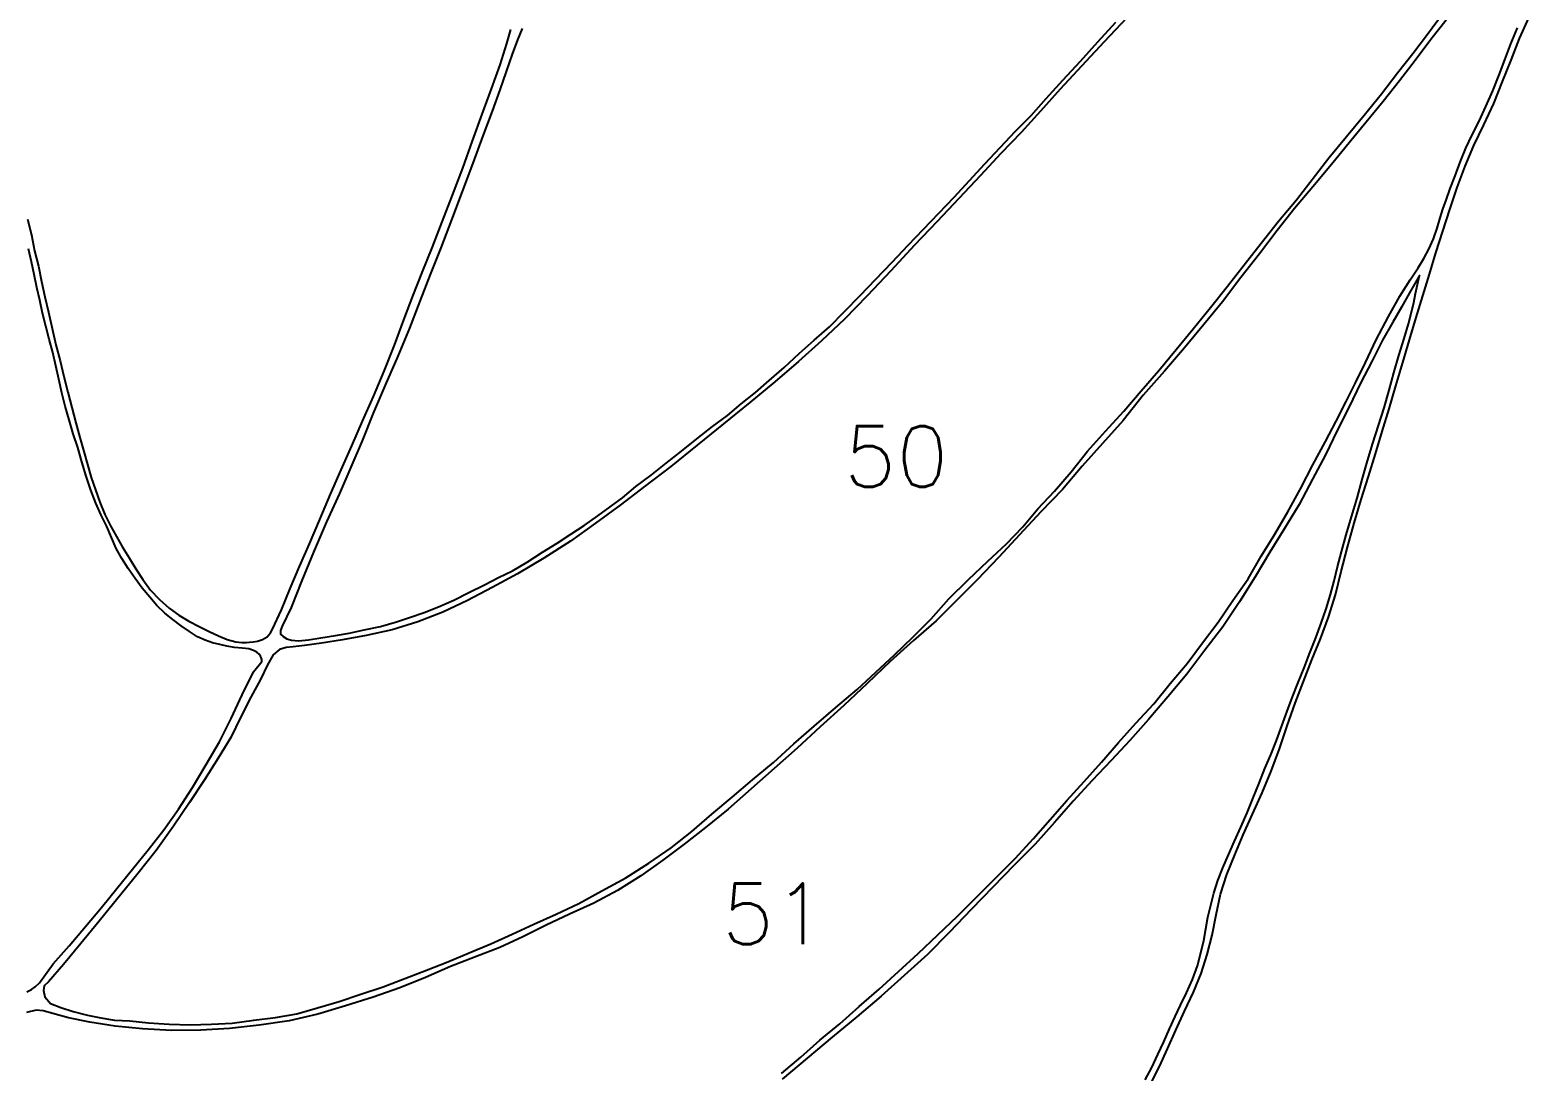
# Model space of a CAD drawing. Header units: millimetres. Extents: x 729593 to 732743, y 7839267 to 7843722.
# Drawn here: x 730967.4 to 731447.5, y 7840572.7 to 7840906.2 of the extents above; entities that cross this region are included whole.
import ezdxf
from ezdxf.enums import TextEntityAlignment as Align

# ---------------------------------------------------------------- set-up
doc = ezdxf.new("R2010")
doc.units = ezdxf.units.MM
for name, color, linetype in [('0114001001', 1, 'Continuous'), ('0114001001037', 5, 'Continuous'), ('0114001001038', 5, 'Continuous'), ('0114001001049', 5, 'Continuous'), ('0114001001050', 5, 'Continuous'), ('0114001001051', 5, 'Continuous'), ('0114001001052', 5, 'Continuous'), ('TEXTO', 7, 'Continuous')]:
    doc.layers.add(name, color=color, linetype=linetype)
doc.styles.add('ROMANS', font='romans')

msp = doc.modelspace()

# ---------------------------------------------------------------- linework, layer by layer
at = {"layer": '0114001001', "color": 1}
msp.add_lwpolyline([(731326.53, 7840568.97), (731329.17, 7840574.22), (731331.75, 7840579.86), (731334.36, 7840585.82), (731337.16, 7840591.91), (731339.99, 7840597.96), (731342.47, 7840603.99), (731344.43, 7840610.08), (731346.01, 7840616.28), (731347.31, 7840622.75), (731348.74, 7840629.39), (731350.73, 7840635.72), (731353.25, 7840641.96), (731356, 7840648.36), (731358.95, 7840654.99), (731362.02, 7840661.81), (731364.97, 7840668.78), (731367.58, 7840675.98), (731370.09, 7840683.27), (731372.63, 7840690.53), (731375.24, 7840697.55), (731377.96, 7840704.43), (731380.73, 7840711.2), (731383.29, 7840718.09), (731385.48, 7840725.29), (731387.31, 7840732.8), (731389.36, 7840740.53), (731391.52, 7840748.27), (731393.78, 7840755.87), (731396.13, 7840763.2), (731398.31, 7840770.42), (731400.44, 7840777.6), (731402.7, 7840784.87), (731404.88, 7840792.22), (731407.04, 7840799.68), (731409.24, 7840807), (731411.41, 7840814.12), (731415.59, 7840828.05), (731417.68, 7840834.85), (731422.18, 7840848.73), (731424.54, 7840855.75), (731427.06, 7840862.57), (731429.86, 7840869.26), (731433.05, 7840875.9), (731436.26, 7840882.67), (731439.06, 7840889.69), (731441.76, 7840896.6), (731444.5, 7840903.48), (731447.5, 7840910.36)], dxfattribs=at)
at = {"layer": '0114001001037'}
msp.add_lwpolyline([(730966.57, 7840845.67), (730967.89, 7840840.6), (730968.86, 7840835.48), (730970.07, 7840830.54), (730971.08, 7840825.62), (730972.15, 7840820.75), (730973.3, 7840815.8), (730974.53, 7840810.64), (730975.71, 7840805.37), (730977.04, 7840800.22), (730978.25, 7840795.22), (730979.53, 7840790.26), (730980.77, 7840785.27), (730982.05, 7840780.38), (730983.36, 7840775.68), (730984.61, 7840771.23), (730985.86, 7840767.01), (730986.99, 7840762.9), (730988.34, 7840758.95), (730989.81, 7840755), (730991.39, 7840751.07), (730993.21, 7840747.39), (730995.06, 7840743.92), (730997.07, 7840740.54), (730999.17, 7840737.15), (731001.26, 7840733.66), (731003.5, 7840730.16), (731006.04, 7840726.82), (731008.85, 7840723.74), (731011.93, 7840721.05), (731015.08, 7840718.79), (731018.25, 7840716.87), (731021.59, 7840715.14), (731024.78, 7840713.55), (731027.73, 7840712.14), (731030.58, 7840710.99), (731033.3, 7840710.24), (731035.25, 7840709.99), (731036.77, 7840710.01), (731037.73, 7840710.07), (731038.89, 7840710.21), (731040.27, 7840710.49), (731041.83, 7840711.01), (731043.31, 7840711.85), (731044.42, 7840713.09), (731045.1, 7840714.29), (731047.93, 7840720.47), (731050.71, 7840727.3), (731053.71, 7840734.39), (731056.95, 7840741.64), (731060.27, 7840749.46), (731063.59, 7840757.48), (731067.1, 7840765.3), (731070.49, 7840773.03), (731073.85, 7840780.91), (731077.39, 7840788.85), (731080.87, 7840796.95), (731084.14, 7840805.26), (731087.16, 7840813.43), (731089.96, 7840820.96), (731092.97, 7840828.54), (731096.15, 7840836.47), (731099.44, 7840844.75), (731102.72, 7840853.27), (731106, 7840862.01), (731109.11, 7840870.76), (731112.21, 7840879.31), (731115.2, 7840887.39), (731117.94, 7840895.02), (731120.16, 7840901.95), (731121.41, 7840906.43)], dxfattribs=at)
at = {"layer": '0114001001038'}
msp.add_lwpolyline([(730966.36, 7840598.15), (730967.85, 7840598.86), (730969.06, 7840599.73), (730970.43, 7840601.01), (730974.84, 7840607.11), (730979.95, 7840612.86), (730985.19, 7840619.01), (730990.3, 7840625.11), (730995.19, 7840631.23), (731000.23, 7840637.42), (731005.29, 7840643.63), (731010.25, 7840649.99), (731015.01, 7840656.63), (731019.45, 7840663.57), (731023.79, 7840670.92), (731028.13, 7840678.24), (731031.84, 7840685.7), (731035.38, 7840693.24), (731038.99, 7840700.64), (731041.69, 7840703.93), (731041.66, 7840704.53), (731041.41, 7840705.21), (731041.17, 7840705.64), (731040.77, 7840706.27), (731040.01, 7840706.94), (731039.03, 7840707.48), (731037.46, 7840707.94), (731035.33, 7840708.17), (731032.92, 7840708.41), (731030.41, 7840708.81), (731028.22, 7840709.34), (731025.87, 7840709.89), (731023.51, 7840710.72), (731021.02, 7840711.87), (731018.47, 7840713.57), (731015.85, 7840715.36), (731013.15, 7840717.34), (731010.53, 7840719.45), (731008.02, 7840721.86), (731005.73, 7840724.54), (731003.31, 7840727.42), (731001.03, 7840730.52), (730998.86, 7840733.75), (730996.85, 7840736.94), (730995.04, 7840740.16), (730993.55, 7840743.63), (730991.97, 7840747.14), (730990.24, 7840750.8), (730988.47, 7840754.7), (730986.83, 7840758.76), (730985.4, 7840763.25), (730984.01, 7840767.86), (730982.67, 7840772.43), (730981.25, 7840776.89), (730979.93, 7840781.34), (730978.65, 7840785.69), (730977.54, 7840790.03), (730976.59, 7840794.38), (730975.67, 7840798.69), (730974.68, 7840802.93), (730973.56, 7840807.14), (730972.45, 7840811.34), (730971.43, 7840815.52), (730970.52, 7840819.67), (730969.6, 7840823.77), (730968.77, 7840827.87), (730967.85, 7840831.94), (730966.93, 7840836.13)], dxfattribs=at)
at = {"layer": '0114001001049'}
msp.add_lwpolyline([(731125.04, 7840906.73), (731123.52, 7840903.11), (731121.82, 7840898.44), (731119.89, 7840892.89), (731117.84, 7840887.03), (731115.38, 7840880.2), (731112.44, 7840872.38), (731109.28, 7840863.6), (731105.83, 7840854.54), (731102.4, 7840845.42), (731099.02, 7840836.47), (731095.55, 7840827.87), (731092.24, 7840819.34), (731088.94, 7840810.66), (731085.23, 7840801.72), (731081.16, 7840792.5), (731077.3, 7840783.43), (731073.73, 7840774.66), (731070.17, 7840766.22), (731066.48, 7840757.78), (731062.39, 7840748.68), (731058.21, 7840739), (731054.42, 7840729.85), (731051, 7840721.26), (731048.12, 7840715.29), (731047.64, 7840713.87), (731047.64, 7840712.72), (731048.46, 7840711.94), (731049.64, 7840711.2), (731051.13, 7840710.72), (731053.34, 7840710.51), (731056.58, 7840710.83), (731060.5, 7840711.54), (731065.29, 7840712.3), (731069.57, 7840712.97), (731074.41, 7840714.03), (731079.69, 7840715.16), (731084.79, 7840716.58), (731089.26, 7840718.13), (731093.61, 7840719.66), (731098.18, 7840721.49), (731103.09, 7840723.57), (731107.98, 7840726), (731112.92, 7840728.5), (731117.48, 7840730.79), (731121.93, 7840732.99), (731126.58, 7840735.79), (731131.51, 7840738.99), (731136.25, 7840741.87), (731140.58, 7840744.71), (731144.84, 7840747.54), (731149.22, 7840750.57), (731153.16, 7840753.47), (731157.12, 7840756.41), (731161.48, 7840760), (731166.34, 7840763.66), (731171.14, 7840767.45), (731176.02, 7840771.27), (731181.01, 7840775.27), (731185.94, 7840779.21), (731190.79, 7840782.74), (731195.19, 7840786.5), (731199.81, 7840790.1), (731204.18, 7840793.92), (731208.95, 7840798.12), (731213.76, 7840802.6), (731218.6, 7840806.92), (731223.41, 7840811.19), (731228.3, 7840816.04), (731233.29, 7840821.13), (731238.3, 7840826.44), (731243.48, 7840831.88), (731248.65, 7840837.27), (731253.62, 7840842.44), (731258.52, 7840847.51), (731263.41, 7840852.71), (731268.33, 7840858.02), (731273.25, 7840863.31), (731278.15, 7840868.57), (731283.04, 7840873.78), (731288.02, 7840878.81), (731292.86, 7840884.26), (731298.14, 7840890.2), (731303.81, 7840896.25), (731309.45, 7840902.49), (731315.17, 7840908.77)], dxfattribs=at)
at = {"layer": '0114001001050'}
msp.add_lwpolyline([(731318.59, 7840909.99), (731311.38, 7840902.42), (731304.22, 7840894.63), (731297.36, 7840887.31), (731291.07, 7840880.25), (731284.83, 7840873.42), (731278.34, 7840866.62), (731271.79, 7840859.6), (731264.91, 7840852.28), (731257.98, 7840844.92), (731250.7, 7840837.27), (731243.09, 7840829.1), (731235.54, 7840821.03), (731228.23, 7840813.6), (731220.88, 7840806.67), (731213.56, 7840800.02), (731206, 7840793.57), (731197.98, 7840786.92), (731172.6, 7840766.43), (731164.23, 7840760.02), (731156.37, 7840754), (731148.56, 7840748.2), (731140.49, 7840742.44), (731131.94, 7840737.06), (731123.56, 7840732), (731115.41, 7840727.6), (731107.47, 7840723.46), (731099.63, 7840719.7), (731091.63, 7840716.6), (731083.38, 7840714.04), (731075.11, 7840712.26), (731067.46, 7840710.84), (731060.75, 7840709.79), (731055.29, 7840709.04), (731051.64, 7840708.63), (731049.43, 7840708.44), (731047.28, 7840707.72), (731045.27, 7840706.09), (731043.46, 7840702.84), (731041.24, 7840698.12), (731038.15, 7840692.52), (731034.93, 7840686.16), (731031.68, 7840679.62), (731027.71, 7840673), (731023.26, 7840665.99), (731018.45, 7840658.71), (731013.39, 7840651.15), (731007.8, 7840643.37), (731001.61, 7840635.56), (730995.57, 7840628.1), (730989.59, 7840620.72), (730983.65, 7840613.55), (730978.16, 7840606.91), (730973.3, 7840601.33), (730971.94, 7840600.01), (730971.67, 7840598.51), (730972.13, 7840596.51), (730973.98, 7840594.37), (730977.28, 7840593.12), (730981.17, 7840591.8), (730985.81, 7840590.62), (730990.1, 7840589.76), (730994.49, 7840588.99), (730999.38, 7840588.79), (731005.4, 7840588.15), (731011.97, 7840587.78), (731018.68, 7840587.56), (731025.48, 7840587.71), (731032.16, 7840588.06), (731039.05, 7840589), (731046.01, 7840589.88), (731052.85, 7840591.06), (731059.48, 7840592.96), (731066.42, 7840594.98), (731073.33, 7840597.34), (731080.47, 7840599.73), (731087.44, 7840602.35), (731094.44, 7840605.06), (731101.26, 7840607.75), (731108.06, 7840610.61), (731114.94, 7840613.52), (731121.83, 7840616.57), (731128.81, 7840619.78), (731135.96, 7840623.03), (731143.18, 7840626.41), (731150.59, 7840630.41), (731158.19, 7840634.6), (731165.62, 7840639.27), (731172.72, 7840644.28), (731179.41, 7840649.45), (731185.78, 7840655.03), (731192.3, 7840660.47), (731198.79, 7840666.05), (731205.53, 7840671.61), (731212.05, 7840677.51), (731218.59, 7840683.18), (731225.48, 7840689.15), (731232.29, 7840694.93), (731238.27, 7840700.56), (731244.23, 7840706.07), (731250.13, 7840711.71), (731255.98, 7840717.57), (731261.63, 7840724.04), (731267.91, 7840730.07), (731274.22, 7840736.09), (731280.14, 7840741.64), (731285.36, 7840747.02), (731290.19, 7840752.8), (731295.55, 7840758.51), (731300.83, 7840764.7), (731306.08, 7840771.34), (731311.85, 7840777.73), (731317.68, 7840784.13), (731323.32, 7840790.63), (731328.98, 7840797.19), (731334.46, 7840803.84), (731339.92, 7840810.52), (731345.44, 7840817.3), (731350.9, 7840824.12), (731356.3, 7840830.98), (731361.72, 7840837.94), (731367.3, 7840844.95), (731372.99, 7840851.87), (731383.42, 7840865.3), (731389.08, 7840872.12), (731394.73, 7840878.99), (731400.22, 7840885.83), (731405.42, 7840892.47), (731410.31, 7840898.68), (731414.94, 7840904.94), (731419.79, 7840911.42)], dxfattribs=at)
at = {"layer": '0114001001051'}
for points in [[(731420.93, 7840909.41), (731416.08, 7840903.18), (731411.04, 7840896.48), (731405.99, 7840889.91), (731400.84, 7840883.36), (731395.36, 7840876.74), (731389.93, 7840870.11), (731384.27, 7840863.12), (731378.21, 7840856.04), (731372.37, 7840849.07), (731366.81, 7840841.96), (731361.14, 7840834.5), (731355.2, 7840826.91), (731349.28, 7840819.14), (731343.32, 7840811.89), (731337.21, 7840804.39), (731330.71, 7840796.9), (731323.95, 7840789.22), (731317.5, 7840781.1), (731310.93, 7840773.8), (731304.42, 7840766.45), (731298.04, 7840759.04), (731291.1, 7840751.87), (731284.29, 7840744.49), (731277.72, 7840737.36), (731270.8, 7840730.11), (731264.02, 7840723.31), (731257.58, 7840716.94), (731250.35, 7840710.69), (731242.91, 7840703.94), (731235.5, 7840696.85), (731228.02, 7840689.87), (731220.45, 7840682.98), (731213.08, 7840676.21), (731205.79, 7840669.63), (731198.34, 7840663.12), (731190.98, 7840656.63), (731183.78, 7840650.73), (731176.88, 7840645.39), (731170.06, 7840640.25), (731163, 7840635.25), (731155.57, 7840630.55), (731148, 7840626.47), (731140.23, 7840623), (731132.69, 7840619.41), (731125.25, 7840615.68), (731117.84, 7840612.29), (731110.08, 7840609.35), (731102.03, 7840606.18), (731094.03, 7840602.74), (731085.85, 7840599.4), (731077.27, 7840596.36), (731068.48, 7840593.57), (731059.54, 7840590.99), (731050.35, 7840588.81), (731040.81, 7840587.37), (731031.33, 7840586.32), (731022.06, 7840585.87), (731012.68, 7840585.76), (731003.45, 7840586.22), (730994.64, 7840587.06), (730986.53, 7840588.41), (730979.71, 7840589.77), (730974.72, 7840591.16), (730971.64, 7840592.06), (730969.34, 7840592.27), (730966.27, 7840591.43)], [(731208.04, 7840571.96), (731214.25, 7840577.14), (731220.37, 7840582.62), (731226.74, 7840587.89), (731232.96, 7840593.44), (731239.34, 7840598.95), (731245.57, 7840604.63), (731251.91, 7840610.35), (731258.14, 7840616.33), (731264.43, 7840622.38), (731270.73, 7840628.63), (731276.98, 7840634.79), (731283.02, 7840640.87), (731288.65, 7840647.14), (731294.13, 7840653.26), (731299.5, 7840659.37), (731305.03, 7840665.49), (731310.55, 7840671.69), (731316.01, 7840678.01), (731321.61, 7840684.19), (731327.29, 7840690.37), (731332.57, 7840696.89), (731337.97, 7840703.32), (731342.94, 7840709.86), (731347.92, 7840716.57), (731352.68, 7840723.48), (731357.53, 7840730.44), (731361.75, 7840737.63), (731366.14, 7840744.76), (731370.26, 7840751.86), (731374.31, 7840759.22), (731378.26, 7840766.95), (731382.27, 7840774.38), (731385.72, 7840780.93), (731388.98, 7840787.24), (731391.93, 7840793.19), (731395.08, 7840799.72), (731398.58, 7840806.94), (731402.48, 7840814.5), (731406.16, 7840821), (731409.45, 7840826.24), (731412.05, 7840830.04), (731413.84, 7840833.03), (731415.46, 7840836.05), (731416.94, 7840839.29), (731418.1, 7840842.72), (731419.07, 7840846.06), (731419.94, 7840848.87), (731420.93, 7840851.69), (731422.3, 7840855.46), (731423.83, 7840859.46), (731425.49, 7840863.84), (731427.28, 7840868.35), (731429.33, 7840872.68), (731431.53, 7840877.05), (731433.7, 7840881.77), (731435.9, 7840886.76), (731437.98, 7840891.84), (731439.74, 7840896.69), (731441.73, 7840901.78), (731443.85, 7840906.97)]]:
    msp.add_lwpolyline(points, dxfattribs=at)
at = {"layer": '0114001001052'}
msp.add_lwpolyline([(731324.6, 7840569.94), (731326.73, 7840573.91), (731328.6, 7840578.01), (731330.58, 7840582.12), (731332.38, 7840586.25), (731334.14, 7840590.2), (731335.89, 7840593.86), (731337.8, 7840597.73), (731339.75, 7840602.07), (731341.29, 7840606.39), (731342.44, 7840610.55), (731343.36, 7840614.5), (731344.02, 7840618.24), (731344.65, 7840622), (731345.6, 7840625.87), (731346.52, 7840629.73), (731347.82, 7840633.75), (731349.41, 7840637.85), (731351.24, 7840642.02), (731353.18, 7840646.34), (731355.2, 7840650.86), (731357.25, 7840655.49), (731359.19, 7840660.25), (731361.07, 7840664.96), (731362.88, 7840669.63), (731364.81, 7840674.06), (731366.66, 7840678.61), (731368.37, 7840683.33), (731370.03, 7840687.99), (731371.79, 7840692.57), (731373.54, 7840697.24), (731375.44, 7840701.93), (731377.35, 7840706.69), (731379.18, 7840711.47), (731380.9, 7840716.17), (731382.56, 7840720.82), (731383.95, 7840725.36), (731385.08, 7840729.76), (731386.16, 7840734.23), (731387.45, 7840739.11), (731388.97, 7840744.47), (731390.6, 7840750.22), (731392.43, 7840756.28), (731394.1, 7840762.27), (731395.78, 7840768.16), (731397.53, 7840773.89), (731399.28, 7840779.55), (731401.07, 7840785.18), (731402.68, 7840790.81), (731404.24, 7840796.43), (731405.85, 7840801.98), (731407.47, 7840807.35), (731408.92, 7840812.1), (731409.9, 7840815.84), (731410.59, 7840818.96), (731411.18, 7840821.81), (731412.45, 7840827.54), (731409.24, 7840822.06), (731406.61, 7840817.48), (731403.89, 7840812.64), (731400.58, 7840806.89), (731397.25, 7840800.28), (731393.55, 7840793.04), (731389.86, 7840785.54), (731386.07, 7840777.96), (731382.29, 7840770.15), (731378.18, 7840762.35), (731373.9, 7840754.23), (731369.23, 7840746.55), (731364.49, 7840738.97), (731359.83, 7840731), (731354.76, 7840723.04), (731349.42, 7840715.07), (731343.69, 7840707.57), (731337.89, 7840699.91), (731331.84, 7840692.62), (731325.64, 7840685.39), (731319.61, 7840678.66), (731313.65, 7840672.24), (731307.62, 7840665.78), (731301.53, 7840659.18), (731295.49, 7840652.39), (731289.33, 7840645.39), (731282.64, 7840638.65), (731275.81, 7840631.64), (731268.89, 7840624.54), (731261.94, 7840617.2), (731254.81, 7840610.05), (731247.35, 7840603.35), (731239.96, 7840596.71), (731232.26, 7840590.12), (731224.33, 7840583.56), (731216.32, 7840576.86), (731208.3, 7840570.16)], dxfattribs=at)

# ---------------------------------------------------------------- texts
at = {"layer": 'TEXTO', "linetype": 'Continuous', "style": 'ROMANS'}
for s, p in [('50', (731244.85, 7840754.01)), ('51', (731205.72, 7840607.5))]:
    msp.add_text(s, height=19.5, dxfattribs=at).set_placement(p, align=Align.BOTTOM_CENTER)

doc.saveas('drawing.dxf')
